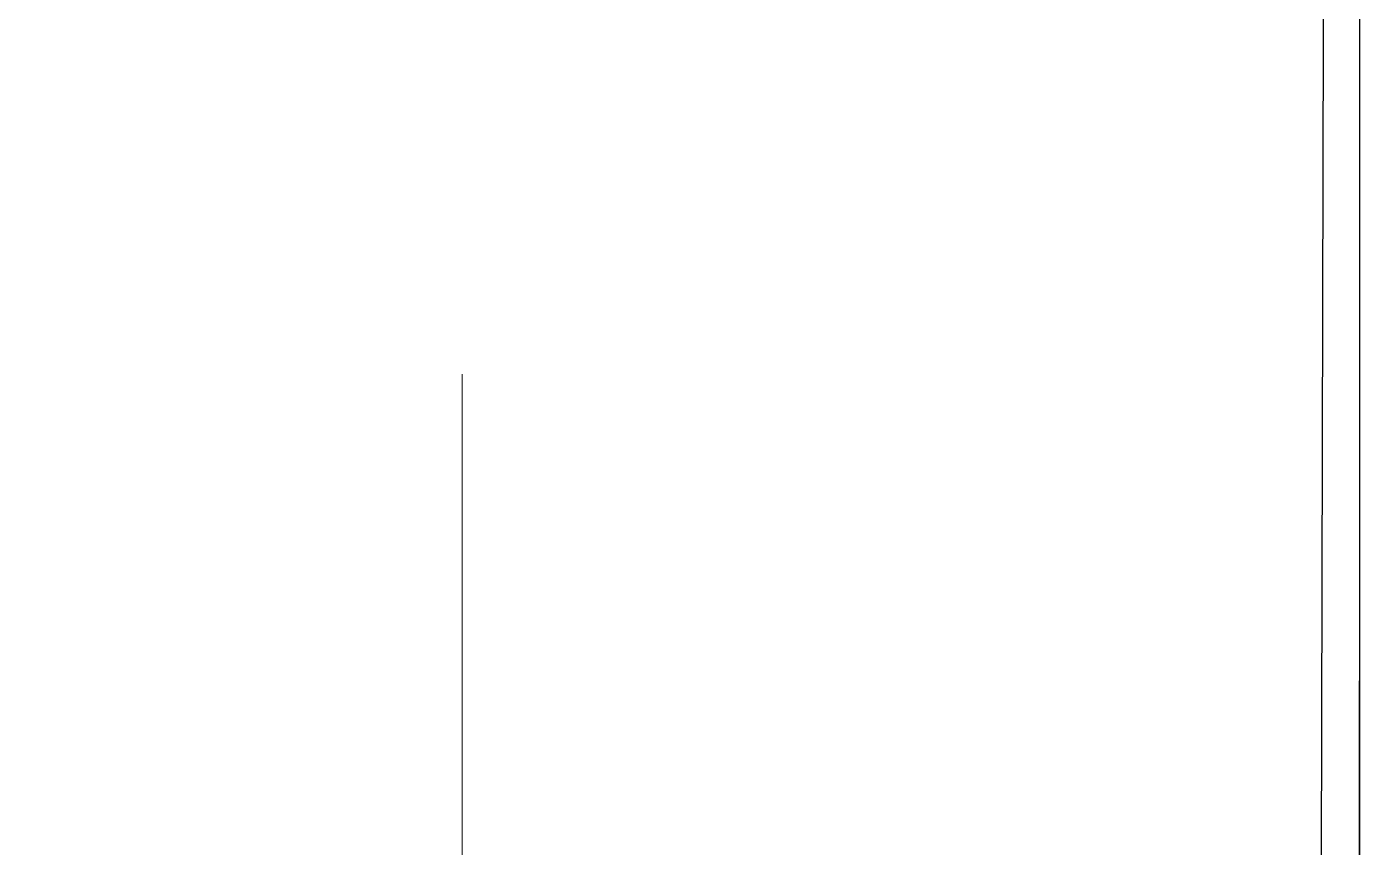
# Model space of a CAD drawing. Header units: millimetres. Extents: x -625 to 415037, y -3642 to 102118.
# Drawn here: x 105245 to 107175, y 3543 to 4730 of the extents above; entities that cross this region are included whole.
import ezdxf

# ---------------------------------------------------------------- set-up
doc = ezdxf.new("R2010")
doc.units = ezdxf.units.MM
doc.linetypes.add('Осевая', pattern=[6350, 1270, -952.5, 3175, -952.5])
doc.layers.add('A-GENM-3', color=7, linetype='Continuous', lineweight=5)
doc.layers.add('Оси-2', color=7, linetype='Осевая', lineweight=9)

# ---------------------------------------------------------------- blocks, each defined once
blk = doc.blocks.new('Рисунок_горы - Рисунок_горы-31934381-Объем проектирования 1 этажа')
at = {"layer": 'A-GENM-3'}
for p, q in [((107109, 5509.4), (107109, 170.3)), ((107109, 4718.9), (107109, 5335.8)), ((107109, 4354.2), (107109, 4586.3)), ((107109, 4374.4), (107109, 4384)), ((107109, 4308.3), (107109, 4334.6)), ((107109, 4299.4), (107109, 4310.1)), ((107109, 4296), (107109, 4299.4)), ((107109, 3683.3), (107109, 4294.2)), ((107109, 4258.7), (107109, 4082.8)), ((107109, 3759.7), (107109, 3739.9)), ((107109, 3739.9), (107109, 3702.6)), ((107109, 3402.6), (107109, 3715.1)), ((107109, 3715.1), (107109, 3402.6))]:
    blk.add_line(p, q, dxfattribs=at)
for points in [[(107109, 4801.5), (107109, 4837.3), (107109, 4769), (107109, 4683.1)], [(107109, 4745.8), (107109, 4834.9), (107109, 4778.8), (107109, 4694)], [(107109, 4674.5), (107109, 4691.7), (107109, 4717.2), (107109, 4745.8)], [(107109, 4610.3), (107109, 4692.4), (107109, 4646), (107109, 4564.5)], [(107109, 4560.8), (107109, 4651.4), (107109, 4604.2), (107109, 4519)], [(107109, 4588.4), (107109, 4592.2), (107109, 4600.4), (107109, 4650.6)], [(107109, 4543), (107109, 4559.7), (107109, 4584.3), (107109, 4610.3)], [(107109, 4588.1), (107109, 4588.2), (107109, 4588.3), (107109, 4588.4)], [(107109, 4588), (107109, 4588.1), (107109, 4588.1), (107109, 4588.1)], [(107109, 4588), (107109, 4588), (107109, 4588), (107109, 4588)], [(107109, 4588), (107109, 4588), (107109, 4588), (107109, 4588)], [(107109, 4588), (107109, 4588), (107109, 4588), (107109, 4588)], [(107109, 4587.9), (107109, 4588), (107109, 4588), (107109, 4588)], [(107109, 4480.9), (107109, 4572.6), (107109, 4516.7), (107109, 4440.6)], [(107109, 4492.6), (107109, 4508.3), (107109, 4531.9), (107109, 4560.8)], [(107109, 4419.5), (107109, 4434.6), (107109, 4456.1), (107109, 4480.9)], [(107109, 4422.9), (107109, 4416.6), (107109, 4332.3), (107109, 4267.6)], [(107109, 4407.7), (107109, 4390), (107109, 4344.3), (107109, 4292)], [(107109, 4388.7), (107109, 4383.5), (107109, 4378.7), (107109, 4374.4)], [(107109, 4317.2), (107109, 4357.9), (107109, 4365.3), (107109, 4387.8)], [(107109, 4353.5), (107109, 4353.7), (107109, 4353.9), (107109, 4354.2)], [(107109, 4353.3), (107109, 4353.3), (107109, 4353.4), (107109, 4353.5)], [(107109, 4353.2), (107109, 4353.2), (107109, 4353.2), (107109, 4353.3)], [(107109, 4353.2), (107109, 4353.2), (107109, 4353.2), (107109, 4353.2)], [(107109, 4353.1), (107109, 4353.1), (107109, 4353.2), (107109, 4353.2)], [(107109, 4353.1), (107109, 4353.1), (107109, 4353.1), (107109, 4353.1)], [(107109, 4348.5), (107109, 4349.6), (107109, 4351.1), (107109, 4353.1)], [(107109, 4350.1), (107109, 4336.2), (107109, 4297.2), (107109, 4243.4)], [(107109, 4348.4), (107109, 4348.5), (107109, 4348.5), (107109, 4348.5)], [(107109, 4348.4), (107109, 4348.4), (107109, 4348.4), (107109, 4348.4)], [(107109, 4348.4), (107109, 4348.4), (107109, 4348.4), (107109, 4348.4)], [(107109, 4348.4), (107109, 4348.4), (107109, 4348.4), (107109, 4348.4)], [(107109, 4348.4), (107109, 4348.4), (107109, 4348.4), (107109, 4348.4)], [(107109, 4346.6), (107109, 4347.1), (107109, 4347.7), (107109, 4348.4)], [(107109, 4346.6), (107109, 4346.6), (107109, 4346.6), (107109, 4346.6)], [(107109, 4346.6), (107109, 4346.6), (107109, 4346.6), (107109, 4346.6)], [(107109, 4346.5), (107109, 4346.5), (107109, 4346.6), (107109, 4346.6)], [(107109, 4346.5), (107109, 4346.5), (107109, 4346.5), (107109, 4346.5)], [(107109, 4346.5), (107109, 4346.5), (107109, 4346.5), (107109, 4346.5)], [(107109, 4346.3), (107109, 4346.4), (107109, 4346.5), (107109, 4346.5)], [(107109, 4330.1), (107109, 4333.9), (107109, 4326.6), (107109, 4344.4)], [(107109, 4284.3), (107109, 4313.8), (107109, 4319.7), (107109, 4338.1)], [(107109, 4330.6), (107109, 4330.4), (107109, 4330.3), (107109, 4330.1)], [(107109, 4284.9), (107109, 4299.2), (107109, 4315.7), (107109, 4330.1)], [(107109, 4232.7), (107109, 4253.9), (107109, 4283.4), (107109, 4317.2)], [(107109, 4232.7), (107109, 4248.5), (107109, 4266.5), (107109, 4284.3)], [(107109, 4185.1), (107109, 4203.6), (107109, 4225.6), (107109, 4254)], [(107109, 4232.7), (107109, 4212.8), (107109, 4192.3), (107109, 4183.1)], [(107109, 4193.4), (107109, 4203.1), (107109, 4216.9), (107109, 4232.7)], [(107109, 4232.7), (107109, 4223.8), (107109, 4216.7), (107109, 4211.3)], [(107109, 4215.9), (107109, 4220.6), (107109, 4226.3), (107109, 4232.6)], [(107109, 4109.1), (107109, 4188.9), (107109, 4152.7), (107109, 4076.1)], [(107109, 4181.7), (107109, 4181.8), (107109, 4181.8), (107109, 4181.9)], [(107109, 4055.8), (107109, 4068.4), (107109, 4086.6), (107109, 4109.1)], [(107109, 4079.1), (107109, 4063.9), (107109, 4046.4), (107109, 4024.9)], [(107109, 3775), (107109, 3972.8), (107109, 3938.6), (107109, 4024.9)], [(107109, 3859.4), (107109, 3858.2), (107109, 3856.9), (107109, 3855.2)], [(107109, 3850.5), (107109, 3842.3), (107109, 3830.7), (107109, 3817.8)], [(107109, 3817.8), (107109, 3792.3), (107109, 3761.7), (107109, 3741.7)], [(107109, 3817.8), (107109, 3817.8), (107109, 3817.8), (107109, 3817.8)], [(107109, 3746.2), (107109, 3755.2), (107109, 3774), (107109, 3783.9)], [(107109, 3741.7), (107109, 3742.5), (107109, 3744.1), (107109, 3746.2)], [(107109, 3685.8), (107109, 3685.1), (107109, 3684.2), (107109, 3683.3)]]:
    blk.add_open_spline(points, degree=3, dxfattribs=at)
for points, knots in [([(107109, 4650.6), (107109, 4650.6), (107109, 4690.6), (107109, 4713.5), (107109, 4718.2)], [0.26865672, 0.26865672, 0.26865672, 0.26865672, 0.26865673, 0.28244501, 0.28244501, 0.28244501, 0.28244501]), ([(107109, 4694), (107109, 4694), (107109, 4682.4), (107109, 4673.5), (107109, 4666.9)], [0.33333333, 0.33333333, 0.33333333, 0.33333333, 0.33333334, 0.42438326, 0.42438326, 0.42438326, 0.42438326]), ([(107109, 4683.1), (107109, 4683.1), (107109, 4658.5), (107109, 4641), (107109, 4629.7)], [0.3333333, 0.3333333, 0.3333333, 0.3333333, 0.3333333, 0.4607153, 0.4607153, 0.4607153, 0.4607153]), ([(107109, 4586.3), (107109, 4586.3), (107109, 4586.9), (107109, 4587.4), (107109, 4587.9)], [0.253731343, 0.253731343, 0.253731343, 0.253731343, 0.253731353, 0.25573256, 0.25573256, 0.25573256, 0.25573256]), ([(107109, 4564.5), (107109, 4564.5), (107109, 4551.3), (107109, 4537.6), (107109, 4529.3)], [0.25, 0.25, 0.25, 0.25, 0.25, 0.3785096, 0.3785096, 0.3785096, 0.3785096]), ([(107109, 4519), (107109, 4519), (107109, 4505.5), (107109, 4495.1), (107109, 4487.5)], [0.3333333, 0.3333333, 0.3333333, 0.3333333, 0.3333333, 0.4387955, 0.4387955, 0.4387955, 0.4387955]), ([(107109, 4440.6), (107109, 4440.6), (107109, 4428.6), (107109, 4419.2), (107109, 4412.3)], [0.33333333, 0.33333333, 0.33333333, 0.33333333, 0.33333334, 0.43094988, 0.43094988, 0.43094988, 0.43094988]), ([(107109, 4384), (107109, 4384), (107109, 4409), (107109, 4420.8), (107109, 4422.9)], [0.059701493, 0.059701493, 0.059701493, 0.059701493, 0.059701503, 0.063242757, 0.063242757, 0.063242757, 0.063242757]), ([(107109, 4387.8), (107109, 4387.8), (107109, 4397.7), (107109, 4404.7), (107109, 4409.2)], [0.25, 0.25, 0.25, 0.25, 0.25000001, 0.28568067, 0.28568067, 0.28568067, 0.28568067]), ([(107109, 4355.8), (107109, 4355.8), (107109, 4362.9), (107109, 4368.3), (107109, 4374.4)], [0.02985075, 0.02985075, 0.02985075, 0.02985075, 0.02985076, 0.04477612, 0.04477612, 0.04477612, 0.04477612]), ([(107109, 4374.4), (107109, 4374.4), (107109, 4368.3), (107109, 4362.9), (107109, 4355.8)], [0.589928058, 0.589928058, 0.589928058, 0.589928058, 0.589928068, 0.597122302, 0.597122302, 0.597122302, 0.597122302]), ([(107109, 4344.4), (107109, 4344.4), (107109, 4347.6), (107109, 4352.1), (107109, 4355.8)], [0.01492537, 0.01492537, 0.01492537, 0.01492537, 0.01492538, 0.02985075, 0.02985075, 0.02985075, 0.02985075]), ([(107109, 4355.8), (107109, 4355.8), (107109, 4352.1), (107109, 4347.6), (107109, 4344.4)], [0.597122302, 0.597122302, 0.597122302, 0.597122302, 0.597122312, 0.604316547, 0.604316547, 0.604316547, 0.604316547]), ([(107109, 4338.1), (107109, 4338.1), (107109, 4343.6), (107109, 4347.8), (107109, 4350.7)], [0.2, 0.2, 0.2, 0.2, 0.20000001, 0.22434851, 0.22434851, 0.22434851, 0.22434851]), ([(107109, 4344.4), (107109, 4344.4), (107109, 4336.6), (107109, 4333.6), (107109, 4332.4)], [0.604316547, 0.604316547, 0.604316547, 0.604316547, 0.604316557, 0.607476181, 0.607476181, 0.607476181, 0.607476181]), ([(107109, 4310.1), (107109, 4310.1), (107109, 4334.9), (107109, 4340.8), (107109, 4343.6)], [0.223880597, 0.223880597, 0.223880597, 0.223880597, 0.223880607, 0.231873785, 0.231873785, 0.231873785, 0.231873785]), ([(107109, 4330.1), (107109, 4330.1), (107109, 4309.7), (107109, 4273.5), (107109, 4254)], [0.18181818, 0.18181818, 0.18181818, 0.18181818, 0.18181819, 0.27272727, 0.27272727, 0.27272727, 0.27272727]), ([(107109, 4254), (107109, 4254), (107109, 4273.5), (107109, 4309.7), (107109, 4330.1)], [0.97014925, 0.97014925, 0.97014925, 0.97014925, 0.97014926, 1, 1, 1, 1]), ([(107109, 4330.1), (107109, 4330.1), (107109, 4315.7), (107109, 4299.2), (107109, 4284.9)], [0.611510791, 0.611510791, 0.611510791, 0.611510791, 0.611510801, 0.617072383, 0.617072383, 0.617072383, 0.617072383]), ([(107109, 4267.6), (107109, 4267.6), (107109, 4277.2), (107109, 4300.9), (107109, 4308.3)], [0.07462687, 0.07462687, 0.07462687, 0.07462687, 0.07462688, 0.08955224, 0.08955224, 0.08955224, 0.08955224]), ([(107109, 4308.3), (107109, 4308.3), (107109, 4294.5), (107109, 4267.6), (107109, 4258.7)], [0.08955224, 0.08955224, 0.08955224, 0.08955224, 0.08955225, 0.10447761, 0.10447761, 0.10447761, 0.10447761]), ([(107109, 4292), (107109, 4292), (107109, 4266.8), (107109, 4247.3), (107109, 4232.7)], [0.5, 0.5, 0.5, 0.5, 0.50000001, 0.57918233, 0.57918233, 0.57918233, 0.57918233]), ([(107109, 4254), (107109, 4254), (107109, 4225.6), (107109, 4203.6), (107109, 4185.1)], [0.27272727, 0.27272727, 0.27272727, 0.27272727, 0.27272728, 0.29544577, 0.29544577, 0.29544577, 0.29544577]), ([(107109, 4243.4), (107109, 4243.4), (107109, 4239.9), (107109, 4236.3), (107109, 4232.7)], [0.4, 0.4, 0.4, 0.4, 0.40000001, 0.42014953, 0.42014953, 0.42014953, 0.42014953]), ([(107109, 4082.8), (107109, 4082.8), (107109, 3948.4), (107109, 3856.6), (107109, 3759.7)], [0.11940299, 0.11940299, 0.11940299, 0.11940299, 0.119403, 0.13432836, 0.13432836, 0.13432836, 0.13432836]), ([(107109, 4024.9), (107109, 4024.9), (107109, 4046.4), (107109, 4063.9), (107109, 4079.1)], [0.955223881, 0.955223881, 0.955223881, 0.955223881, 0.955223891, 0.958256249, 0.958256249, 0.958256249, 0.958256249]), ([(107109, 4076.1), (107109, 4076.1), (107109, 4066), (107109, 4058), (107109, 4051.8)], [0.33333333, 0.33333333, 0.33333333, 0.33333333, 0.33333334, 0.42936754, 0.42936754, 0.42936754, 0.42936754]), ([(107109, 4024.9), (107109, 4024.9), (107109, 3938.6), (107109, 3972.8), (107109, 3775)], [0.36363636, 0.36363636, 0.36363636, 0.36363636, 0.36363637, 0.45334444, 0.45334444, 0.45334444, 0.45334444]), ([(107109, 3797.9), (107109, 3797.9), (107109, 3823.6), (107109, 3847.2), (107109, 3857.9)], [0.4, 0.4, 0.4, 0.4, 0.4, 0.5139469, 0.5139469, 0.5139469, 0.5139469]), ([(107109, 3707.8), (107109, 3707.8), (107109, 3691.4), (107109, 3691.8), (107109, 3685.8)], [0.1641791, 0.1641791, 0.1641791, 0.1641791, 0.16417911, 0.17746594, 0.17746594, 0.17746594, 0.17746594])]:
    blk.add_open_spline(points, degree=3, knots=knots, dxfattribs=at)

msp = doc.modelspace()

# ---------------------------------------------------------------- linework, layer by layer
for p, q in [((107173.7, 4829.2), (107173.7, 4689.2)), ((107174.7, 4701.2), (107173.7, 4701.2)), ((107173.7, 4689.2), (107173.7, 3783.8)), ((107173.7, 4689.2), (107174.7, 4689.2)), ((107174.7, 4592.6), (107173.7, 4592.6)), ((107174.7, 4587.6), (107173.7, 4587.6)), ((107173.7, 4587), (107174.7, 4587)), ((107174.7, 4506.6), (107173.7, 4506.6)), ((107173.7, 4477.6), (107174.7, 4477.6)), ((107173.7, 4452.6), (107174.7, 4452.6)), ((107174.7, 4365.1), (107173.7, 4365.1)), ((107174.7, 4282.3), (107173.7, 4282.3)), ((107173.7, 4280.3), (107174.7, 4280.3)), ((107173.7, 4255.1), (107174.7, 4255.1)), ((107174.7, 4244.5), (107173.7, 4244.5)), ((107174.7, 4199.2), (107173.7, 4199.2)), ((107173.7, 4134.5), (107174.7, 4134.5)), ((107174.7, 4104.3), (107173.7, 4104.3)), ((107173.7, 4102.3), (107174.7, 4102.3)), ((107173.7, 4089.2), (107174.7, 4089.2)), ((107174.7, 4006.2), (107173.7, 4006.2)), ((107173.7, 3926.2), (107174.7, 3926.2)), ((107173.7, 3783.8), (107174.7, 3783.8)), ((107174.7, 3783.7), (107173.7, 3783.7)), ((107173.7, 3783.7), (107173.7, 3192.7)), ((107173.7, 3713.2), (107174.7, 3713.2)), ((107174.7, 3577), (107173.7, 3577)), ((107174.7, 3543.1), (107173.7, 3543.1))]:
    msp.add_line(p, q)
at = {"flags": 128}
msp.add_lwpolyline([(101872.1, -68.7), (105510.1, -77.2), (105510.9, 272.8), (106032.9, 271.6), (106032.1, -78.4), (107110.1, -81), (107111, 289.5), (107111, 292.7), (107116.1, 2491.6), (107116.7, 2724.1), (107110.6, 2724.1), (107111.6, 3120.9), (107117.6, 3120.9), (107117.6, 3125.1), (107122.8, 5322.1), (107116.7, 5322.1), (107117.8, 5788.9), (107123.9, 5788.9), (107129.6, 8231.6), (107131.1, 8882.2), (107131.1, 8883.1), (107125.1, 8883.1), (107128, 10127), (101656.1, 10139.9)], dxfattribs=at)
for points in [[(107173.7, 3713.2), (107173.7, 3733.5), (107173.7, 3757), (107173.7, 3783.8)], [(107173.7, 3783.7), (107173.7, 3755.3), (107173.7, 3731.8), (107173.7, 3713.2)], [(107173.7, 3159.8), (107173.7, 3300.2), (107173.7, 3484.7), (107173.7, 3713.2)], [(107173.7, 3713.2), (107173.7, 3484.7), (107173.7, 3300.2), (107173.7, 3159.8)]]:
    msp.add_open_spline(points, degree=3)
at = {"layer": 'Оси-2'}
msp.add_line((105874.7, 2957.7), (105874.7, 16892.2), dxfattribs=at)

# ---------------------------------------------------------------- block references
msp.add_blockref('Рисунок_горы - Рисунок_горы-31934381-Объем проектирования 1 этажа', (64.7, -136.1))

doc.saveas('drawing.dxf')
